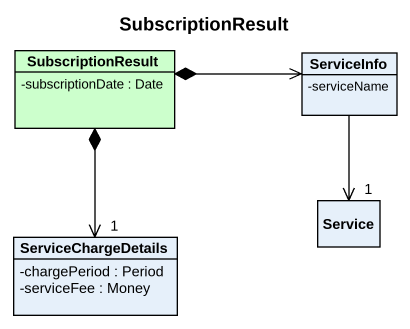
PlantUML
@startuml
title SubscriptionResult
hide circle
hide empty members
skinparam classAttributeIconSize 0
class SubscriptionResult #CCFFCC {
  -subscriptionDate : Date
}
class ServiceInfo {
  -serviceName
}
class Service
class ServiceChargeDetails {
  -chargePeriod : Period
  -serviceFee : Money
}
SubscriptionResult *-right-> ServiceInfo
SubscriptionResult *--> "1" ServiceChargeDetails
ServiceInfo --> "1" Service
@enduml
